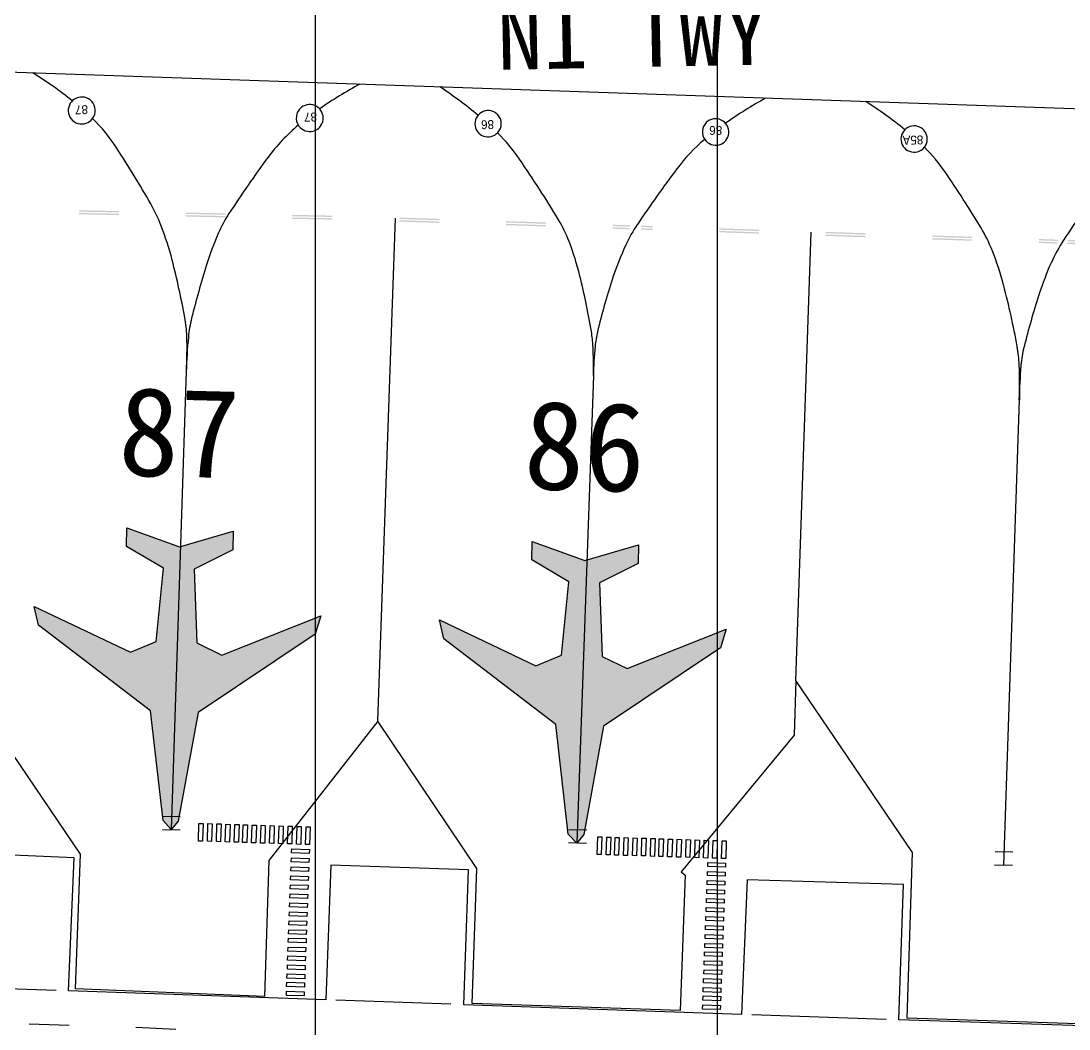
# Model space of a CAD drawing. Extents: x 71210 to 87171, y -11349 to 219.
# Drawn here: x 81035 to 82214, y -4425 to -3291 of the extents above; entities that cross this region are included whole.
import ezdxf
from ezdxf.enums import TextEntityAlignment as Align

# ---------------------------------------------------------------- set-up
doc = ezdxf.new("R2010")
doc.units = 0
doc.layers.add('建築', color=7, linetype='Continuous')
doc.layers.add('文字', color=6, linetype='Continuous')
doc.styles.add('ChinaText', font='')
doc.styles.add('細明體', font='')
doc.styles.get('ChinaText').set_extended_font_data('新細明體')
doc.styles.get('細明體').set_extended_font_data('細明體')

msp = doc.modelspace()

# ---------------------------------------------------------------- hatches: boundary and pattern name
at = {"layer": '建築', "ltscale": 1000}
h = msp.add_hatch(color=256, dxfattribs=at)
h.paths.add_polyline_path([(81145.1, -3504.7), (81100.1, -3503.8), (81100, -3505.3), (81145, -3506.2)])
h.paths.add_polyline_path([(81145, -3507.7), (81100, -3506.8), (81100, -3508.3), (81145, -3509.2)])
h = msp.add_hatch(color=256, dxfattribs=at)
h.paths.add_polyline_path([(81265, -3507.3), (81220, -3506.3), (81220, -3507.8), (81265, -3508.8)])
h.paths.add_polyline_path([(81265, -3510.3), (81220, -3509.3), (81219.9, -3510.8), (81264.9, -3511.8)])
h = msp.add_hatch(color=256, dxfattribs=at)
h.paths.add_polyline_path([(81385, -3509.8), (81340, -3508.9), (81340, -3510.4), (81385, -3511.3)])
h.paths.add_polyline_path([(81384.9, -3512.8), (81340, -3511.9), (81339.9, -3513.4), (81384.9, -3514.3)])
h = msp.add_hatch(color=256, dxfattribs=at)
h.paths.add_polyline_path([(81505.6, -3513.5), (81460.6, -3512), (81460.5, -3513.5), (81505.5, -3515)])
h.paths.add_polyline_path([(81505.5, -3516.5), (81460.5, -3515), (81460.4, -3516.5), (81505.4, -3518)])
h = msp.add_hatch(color=256, dxfattribs=at)
h.paths.add_polyline_path([(81625.5, -3517.5), (81580.5, -3516), (81580.5, -3517.5), (81625.4, -3519)])
h.paths.add_polyline_path([(81625.4, -3520.5), (81580.4, -3519), (81580.4, -3520.5), (81625.3, -3522)])
h = msp.add_hatch(color=256, dxfattribs=at)
h.paths.add_polyline_path([(81719.6, -3525.2), (81719.7, -3523.7), (81700.4, -3523), (81700.3, -3524.5)])
h.paths.add_polyline_path([(81732.3, -3524.1), (81732.2, -3525.6), (81745.3, -3526), (81745.3, -3524.5)])
h.paths.add_polyline_path([(81732.4, -3521.1), (81732.3, -3522.6), (81745.4, -3523), (81745.4, -3521.5)])
h.paths.add_polyline_path([(81719.8, -3522.2), (81719.9, -3520.7), (81700.5, -3520), (81700.4, -3521.5)])
h = msp.add_hatch(color=256, dxfattribs=at)
h.paths.add_polyline_path([(81865.4, -3525.6), (81820.4, -3524.1), (81820.3, -3525.6), (81865.3, -3527.1)])
h.paths.add_polyline_path([(81865.3, -3528.6), (81820.3, -3527), (81820.2, -3528.5), (81865.2, -3530.1)])
h = msp.add_hatch(color=256, dxfattribs=at)
h.paths.add_polyline_path([(81985.3, -3529.6), (81940.3, -3528.1), (81940.3, -3529.6), (81985.2, -3531.1)])
h.paths.add_polyline_path([(81985.2, -3532.6), (81940.2, -3531.1), (81940.2, -3532.6), (81985.1, -3534.1)])
h = msp.add_hatch(color=256, dxfattribs=at)
h.paths.add_polyline_path([(82105.2, -3533.6), (82060.3, -3532.1), (82060.2, -3533.6), (82105.2, -3535.1)])
h.paths.add_polyline_path([(82105.1, -3536.6), (82060.2, -3535.1), (82060.1, -3536.6), (82105.1, -3538.1)])
h = msp.add_hatch(color=256, dxfattribs=at)
h.paths.add_polyline_path([(82212.2, -3540.2), (82211.9, -3541.7), (82225, -3542.1), (82225.1, -3540.6)])
h.paths.add_polyline_path([(82200.8, -3541.3), (82201, -3539.8), (82180.1, -3539.1), (82180, -3540.6)])
h.paths.add_polyline_path([(82212.6, -3537.2), (82212.4, -3538.7), (82225.1, -3539.1), (82225.2, -3537.6)])
h.paths.add_polyline_path([(82201.2, -3538.3), (82201.4, -3536.8), (82180.2, -3536.1), (82180.1, -3537.6)])
for points in [[(81203.7, -4200.6), (81194.4, -4190.4), (81180.1, -4067.1), (81054.3, -3970.6), (81049.4, -3949.4), (81157.8, -4000.8), (81186.5, -3988.9), (81194.9, -3906.4), (81153.1, -3881.9), (81153.8, -3861.1), (81213, -3882.5), (81273.5, -3865), (81272.8, -3885.8), (81229.5, -3907.5), (81232.5, -3990.3), (81260.4, -4004.2), (81371.9, -3959.9), (81365.6, -3980.7), (81233.8, -4068.8), (81211.6, -4191)], [(81659.9, -4215.9), (81650.5, -4205.7), (81636.3, -4082.4), (81510.5, -3985.9), (81505.6, -3964.7), (81614, -4016.2), (81642.7, -4004.2), (81651.1, -3921.7), (81609.3, -3897.2), (81610, -3876.4), (81669.2, -3897.8), (81729.6, -3880.3), (81729, -3901.1), (81685.6, -3922.8), (81688.7, -4005.7), (81716.6, -4019.5), (81828.1, -3975.2), (81821.8, -3996), (81690, -4084.1), (81667.8, -4206.3)]]:
    msp.add_hatch(color=256, dxfattribs=at).paths.add_polyline_path(points)

# ---------------------------------------------------------------- linework, layer by layer
for p, q in [((84367.8, -3463.7, -12.7), (79720.3, -3303.5, -12.7)), ((81436.1, -4078.7, -12.7), (81456, -3512.6, -12.7)), ((81906.4, -4032.7, -12.7), (81923.9, -3528.3, -12.7)), ((81220.6, -3685.1, -12.7), (81203.7, -4200.6, -12.7)), ((81678.7, -3689.5, -12.7), (81659.9, -4215.9, -12.7)), ((82158, -3717.2, -12.7), (82140.3, -4240.8, -12.7)), ((81153.1, -3881.9, -12.7), (81153.8, -3861.1, -12.7)), ((81153.8, -3861.1, -12.7), (81213, -3882.5, -12.7)), ((81213, -3882.5, -12.7), (81273.5, -3865, -12.7)), ((81273.5, -3865, -12.7), (81272.8, -3885.8, -12.7)), ((81609.3, -3897.2, -12.7), (81610, -3876.4, -12.7)), ((81610, -3876.4, -12.7), (81669.2, -3897.8, -12.7)), ((81669.2, -3897.8, -12.7), (81729.6, -3880.3, -12.7)), ((81729.6, -3880.3, -12.7), (81729, -3901.1, -12.7)), ((81194.9, -3906.4, -12.7), (81153.1, -3881.9, -12.7)), ((81272.8, -3885.8, -12.7), (81229.5, -3907.5, -12.7)), ((81651.1, -3921.7, -12.7), (81609.3, -3897.2, -12.7)), ((81729, -3901.1, -12.7), (81685.6, -3922.8, -12.7)), ((81186.5, -3988.9, -12.7), (81194.9, -3906.4, -12.7)), ((81229.5, -3907.5, -12.7), (81232.5, -3990.3, -12.7)), ((81642.7, -4004.2, -12.7), (81651.1, -3921.7, -12.7)), ((81685.6, -3922.8, -12.7), (81688.7, -4005.7, -12.7)), ((81054.3, -3970.6, -12.7), (81049.4, -3949.4, -12.7)), ((81049.4, -3949.4, -12.7), (81157.8, -4000.8, -12.7)), ((81260.4, -4004.2, -12.7), (81371.9, -3959.9, -12.7)), ((81371.9, -3959.9, -12.7), (81365.6, -3980.7, -12.7)), ((81180.1, -4067.1, -12.7), (81054.3, -3970.6, -12.7)), ((81510.5, -3985.9, -12.7), (81505.6, -3964.7, -12.7)), ((81505.6, -3964.7, -12.7), (81614, -4016.2, -12.7)), ((81365.6, -3980.7, -12.7), (81233.8, -4068.8, -12.7)), ((81636.3, -4082.4, -12.7), (81510.5, -3985.9, -12.7)), ((81716.6, -4019.5, -12.7), (81828.1, -3975.2, -12.7)), ((81828.1, -3975.2, -12.7), (81821.8, -3996, -12.7)), ((81157.8, -4000.8, -12.7), (81186.5, -3988.9, -12.7)), ((81232.5, -3990.3, -12.7), (81260.4, -4004.2, -12.7)), ((81821.8, -3996, -12.7), (81690, -4084.1, -12.7)), ((81614, -4016.2, -12.7), (81642.7, -4004.2, -12.7)), ((81688.7, -4005.7, -12.7), (81716.6, -4019.5, -12.7)), ((81906.4, -4032.7, -10002.7), (81904.7, -4094.4, -10002.7)), ((82038, -4226.3, -10002.7), (81906.4, -4032.7, -10002.7)), ((81101.4, -4228.1, -10002.7), (80989.9, -4063.5, -10002.7)), ((81194.4, -4190.4, -12.7), (81180.1, -4067.1, -12.7)), ((81233.8, -4068.8, -12.7), (81211.6, -4191, -12.7)), ((81436.1, -4078.7, -10002.7), (81313.6, -4235.2, -10002.7)), ((81547.6, -4244.4, -10002.7), (81436.1, -4078.7, -10002.7)), ((81650.5, -4205.7, -12.7), (81636.3, -4082.4, -12.7)), ((81690, -4084.1, -12.7), (81667.8, -4206.3, -12.7)), ((81904.7, -4094.4, -10002.7), (81777.4, -4248.3, -10002.7)), ((81193.9, -4185.5, -10002.7), (81213.8, -4185.9, -10002.7)), ((81203.7, -4200.6, -12.7), (81194.4, -4190.4, -12.7)), ((81211.6, -4191, -12.7), (81203.7, -4200.6, -12.7)), ((81234.2, -4213.5, -12.7), (81234.8, -4193.6, -12.7)), ((81234.8, -4193.6, -12.7), (81239.5, -4193.8, -12.7)), ((81239.5, -4193.8, -12.7), (81238.8, -4213.7, -12.7)), ((81244.3, -4213.8, -12.7), (81244.9, -4193.9, -12.7)), ((81244.9, -4193.9, -12.7), (81249.6, -4194.1, -12.7)), ((81249.6, -4194.1, -12.7), (81248.9, -4214, -12.7)), ((81254.4, -4214.1, -12.7), (81255.1, -4194.2, -12.7)), ((81255.1, -4194.2, -12.7), (81259.7, -4194.3, -12.7)), ((81259.7, -4194.3, -12.7), (81259, -4214.2, -12.7)), ((81264.5, -4214.4, -12.7), (81265.2, -4194.5, -12.7)), ((81265.2, -4194.5, -12.7), (81269.8, -4194.7, -12.7)), ((81269.8, -4194.7, -12.7), (81269.2, -4214.6, -12.7)), ((81274.6, -4214.8, -12.7), (81275.3, -4194.8, -12.7)), ((81275.3, -4194.8, -12.7), (81279.9, -4195, -12.7)), ((81279.9, -4195, -12.7), (81279.3, -4214.9, -12.7)), ((81284, -4215.1, -12.7), (81284.6, -4195.1, -12.7)), ((81284.6, -4195.1, -12.7), (81289.3, -4195.3, -12.7)), ((81289.3, -4195.3, -12.7), (81288.6, -4215.2, -12.7)), ((81294.1, -4215.4, -12.7), (81294.7, -4195.5, -12.7)), ((81294.7, -4195.5, -12.7), (81299.4, -4195.6, -12.7)), ((81299.4, -4195.6, -12.7), (81298.7, -4215.5, -12.7)), ((81304.2, -4215.7, -12.7), (81304.8, -4195.8, -12.7)), ((81304.8, -4195.8, -12.7), (81309.5, -4196, -12.7)), ((81309.5, -4196, -12.7), (81308.8, -4215.9, -12.7)), ((81314.3, -4216, -12.7), (81315, -4196.1, -12.7)), ((81315, -4196.1, -12.7), (81319.6, -4196.3, -12.7)), ((81319.6, -4196.3, -12.7), (81319, -4216.2, -12.7)), ((81324.4, -4216.4, -12.7), (81325.1, -4196.4, -12.7)), ((81325.1, -4196.4, -12.7), (81329.7, -4196.6, -12.7)), ((81329.7, -4196.6, -12.7), (81329.1, -4216.5, -12.7)), ((81334.5, -4216.7, -12.7), (81335.2, -4196.8, -12.7)), ((81335.2, -4196.8, -12.7), (81339.9, -4196.9, -12.7)), ((81339.9, -4196.9, -12.7), (81339.2, -4216.8, -12.7)), ((81344.7, -4217, -12.7), (81345.3, -4197.1, -12.7)), ((81345.3, -4197.1, -12.7), (81350, -4197.3, -12.7)), ((81350, -4197.3, -12.7), (81349.3, -4217.2, -12.7)), ((81354.8, -4217.3, -12.7), (81355.4, -4197.4, -12.7)), ((81355.4, -4197.4, -12.7), (81360.1, -4197.6, -12.7)), ((81360.1, -4197.6, -12.7), (81359.4, -4217.5, -12.7)), ((81193.9, -4200.4, -12.7), (81213.8, -4200.7, -12.7)), ((81659.9, -4215.9, -12.7), (81650.5, -4205.7, -12.7)), ((81671.3, -4201.2, -10002.7), (81651.2, -4200.7, -10002.7)), ((81667.8, -4206.3, -12.7), (81659.9, -4215.9, -12.7)), ((81683, -4228.7, -12.7), (81683.6, -4208.8, -12.7)), ((81683.6, -4208.8, -12.7), (81688.3, -4208.9, -12.7)), ((81688.3, -4208.9, -12.7), (81687.6, -4228.8, -12.7)), ((81693.1, -4228.9, -12.7), (81693.8, -4209, -12.7)), ((81693.8, -4209, -12.7), (81698.4, -4209.2, -12.7)), ((81698.4, -4209.2, -12.7), (81697.7, -4229.1, -12.7)), ((81702.4, -4229.3, -12.7), (81703.1, -4209.4, -12.7)), ((81703.1, -4209.4, -12.7), (81707.7, -4209.6, -12.7)), ((81707.7, -4209.6, -12.7), (81707.1, -4229.4, -12.7)), ((81712.5, -4229.6, -12.7), (81713.2, -4209.6, -12.7)), ((81713.2, -4209.6, -12.7), (81717.9, -4209.8, -12.7)), ((81717.9, -4209.8, -12.7), (81717.2, -4229.7, -12.7)), ((81722.7, -4229.8, -12.7), (81723.3, -4209.9, -12.7)), ((81723.3, -4209.9, -12.7), (81728, -4210.1, -12.7)), ((81728, -4210.1, -12.7), (81727.3, -4230, -12.7)), ((81732.8, -4230.2, -12.7), (81733.4, -4210.3, -12.7)), ((81733.4, -4210.3, -12.7), (81738.1, -4210.4, -12.7)), ((81738.1, -4210.4, -12.7), (81737.4, -4230.3, -12.7)), ((81742.9, -4230.5, -12.7), (81743.5, -4210.6, -12.7)), ((81743.5, -4210.6, -12.7), (81748.2, -4210.8, -12.7)), ((81748.2, -4210.8, -12.7), (81747.5, -4230.7, -12.7)), ((81238.8, -4213.7, -12.7), (81234.2, -4213.5, -12.7)), ((81248.9, -4214, -12.7), (81244.3, -4213.8, -12.7)), ((81259, -4214.2, -12.7), (81254.4, -4214.1, -12.7)), ((81269.2, -4214.6, -12.7), (81264.5, -4214.4, -12.7)), ((81279.3, -4214.9, -12.7), (81274.6, -4214.8, -12.7)), ((81288.6, -4215.2, -12.7), (81284, -4215.1, -12.7)), ((81298.7, -4215.5, -12.7), (81294.1, -4215.4, -12.7)), ((81308.8, -4215.9, -12.7), (81304.2, -4215.7, -12.7)), ((81319, -4216.2, -12.7), (81314.3, -4216, -12.7)), ((81329.1, -4216.5, -12.7), (81324.4, -4216.4, -12.7)), ((81339.2, -4216.8, -12.7), (81334.5, -4216.7, -12.7)), ((81339, -4226.9, -10002.7), (81339.2, -4222.3, -10002.7)), ((81339.2, -4222.3, -10002.7), (81359.1, -4222.9, -10002.7)), ((81349.3, -4217.2, -12.7), (81344.7, -4217, -12.7)), ((81359.4, -4217.5, -12.7), (81354.8, -4217.3, -12.7)), ((81670.8, -4216.1, -12.7), (81650.8, -4215.6, -12.7)), ((81752.2, -4230.8, -12.7), (81752.9, -4210.9, -12.7)), ((81752.9, -4210.9, -12.7), (81757.5, -4211.1, -12.7)), ((81757.5, -4211.1, -12.7), (81756.9, -4231, -12.7)), ((81762.3, -4231.1, -12.7), (81763, -4211.2, -12.7)), ((81763, -4211.2, -12.7), (81767.6, -4211.4, -12.7)), ((81767.6, -4211.4, -12.7), (81767, -4231.3, -12.7)), ((81772.4, -4231.5, -12.7), (81773.1, -4211.5, -12.7)), ((81773.1, -4211.5, -12.7), (81777.8, -4211.7, -12.7)), ((81777.8, -4211.7, -12.7), (81777.1, -4231.6, -12.7)), ((81782.6, -4231.8, -12.7), (81783.2, -4211.9, -12.7)), ((81783.2, -4211.9, -12.7), (81787.9, -4212, -12.7)), ((81787.9, -4212, -12.7), (81787.2, -4231.9, -12.7)), ((81792.7, -4232.1, -12.7), (81793.3, -4212.2, -12.7)), ((81793.3, -4212.2, -12.7), (81798, -4212.4, -12.7)), ((81798, -4212.4, -12.7), (81797.3, -4232.3, -12.7)), ((81802.8, -4232.4, -12.7), (81803.5, -4212.5, -12.7)), ((81803.5, -4212.5, -12.7), (81808.1, -4212.7, -12.7)), ((81808.1, -4212.7, -12.7), (81807.4, -4232.6, -12.7)), ((81812.9, -4232.8, -12.7), (81813.6, -4212.8, -12.7)), ((81813.6, -4212.8, -12.7), (81818.2, -4213, -12.7)), ((81818.2, -4213, -12.7), (81817.6, -4232.9, -12.7)), ((81823, -4233.1, -12.7), (81823.7, -4213.2, -12.7)), ((81823.7, -4213.2, -12.7), (81828.3, -4213.3, -12.7)), ((81828.3, -4213.3, -12.7), (81827.7, -4233.2, -12.7)), ((81094.4, -4232.4, -12.7), (80937.5, -4225.3, -12.7)), ((81088, -4382.1, -12.7), (81094.4, -4232.4, -12.7)), ((81096, -4379.8, -10002.7), (81101.4, -4228.1, -10002.7)), ((81338.7, -4237, -10002.7), (81338.9, -4232.4, -10002.7)), ((81338.9, -4232.4, -10002.7), (81358.8, -4233, -10002.7)), ((81359, -4227.6, -10002.7), (81339, -4226.9, -10002.7)), ((81358.8, -4233, -10002.7), (81358.6, -4237.7, -10002.7)), ((81359.1, -4222.9, -10002.7), (81359, -4227.6, -10002.7)), ((81687.6, -4228.8, -12.7), (81683, -4228.7, -12.7)), ((81697.7, -4229.1, -12.7), (81693.1, -4228.9, -12.7)), ((81707.1, -4229.4, -12.7), (81702.4, -4229.3, -12.7)), ((81717.2, -4229.7, -12.7), (81712.5, -4229.6, -12.7)), ((81727.3, -4230, -12.7), (81722.7, -4229.8, -12.7)), ((81737.4, -4230.3, -12.7), (81732.8, -4230.2, -12.7)), ((81747.5, -4230.7, -12.7), (81742.9, -4230.5, -12.7)), ((81756.9, -4231, -12.7), (81752.2, -4230.8, -12.7)), ((81767, -4231.3, -12.7), (81762.3, -4231.1, -12.7)), ((81777.1, -4231.6, -12.7), (81772.4, -4231.5, -12.7)), ((81787.2, -4231.9, -12.7), (81782.6, -4231.8, -12.7)), ((81797.3, -4232.3, -12.7), (81792.7, -4232.1, -12.7)), ((81807.4, -4232.6, -12.7), (81802.8, -4232.4, -12.7)), ((81817.6, -4232.9, -12.7), (81812.9, -4232.8, -12.7)), ((81827.7, -4233.2, -12.7), (81823, -4233.1, -12.7)), ((82031.8, -4412.9, -10002.7), (82038, -4226.3, -10002.7)), ((82150.8, -4226.1, -10002.7), (82130.7, -4225.6, -10002.7)), ((81313.6, -4235.2, -10002.7), (81308.5, -4388.3, -10002.7)), ((81338.3, -4247.1, -10002.7), (81338.5, -4242.5, -10002.7)), ((81338.5, -4242.5, -10002.7), (81358.4, -4243.1, -10002.7)), ((81358.6, -4237.7, -10002.7), (81338.7, -4237, -10002.7)), ((81358.4, -4243.1, -10002.7), (81358.2, -4247.8, -10002.7)), ((81383.3, -4240.5, -12.7), (81377.6, -4392.3, -12.7)), ((81538, -4245.9, -12.7), (81383.3, -4240.5, -12.7)), ((81532.8, -4397.7, -12.7), (81538, -4245.9, -12.7)), ((81542.2, -4396.4, -10002.7), (81547.6, -4244.4, -10002.7)), ((81807.4, -4242.3, -12.7), (81807.6, -4237.7, -12.7)), ((81827.3, -4243, -12.7), (81807.4, -4242.3, -12.7)), ((81807.6, -4237.7, -12.7), (81827.5, -4238.3, -12.7)), ((81827.5, -4238.3, -12.7), (81827.3, -4243, -12.7)), ((82150.3, -4241, -12.7), (82130.3, -4240.5, -12.7)), ((82140.3, -4240.8, -12.7), (82140.3, -4240.8, -12.7)), ((81337.9, -4257.2, -10002.7), (81338.1, -4252.6, -10002.7)), ((81357.9, -4257.9, -10002.7), (81337.9, -4257.2, -10002.7)), ((81338.1, -4252.6, -10002.7), (81358, -4253.2, -10002.7)), ((81358.2, -4247.8, -10002.7), (81338.3, -4247.1, -10002.7)), ((81358, -4253.2, -10002.7), (81357.9, -4257.9, -10002.7)), ((81782.1, -4251.7, -10002.7), (81776.4, -4404.2, -10002.7)), ((81777.4, -4248.3, -10002.7), (81782.1, -4251.7, -10002.7)), ((81806.7, -4262.5, -12.7), (81806.8, -4257.9, -12.7)), ((81806.8, -4257.9, -12.7), (81826.7, -4258.5, -12.7)), ((81807.1, -4252.4, -12.7), (81807.3, -4247.8, -12.7)), ((81827, -4253.1, -12.7), (81807.1, -4252.4, -12.7)), ((81807.3, -4247.8, -12.7), (81827.2, -4248.4, -12.7)), ((81827.2, -4248.4, -12.7), (81827, -4253.1, -12.7)), ((81851.6, -4257.1, -12.7), (81845.4, -4408.7, -12.7)), ((82027.7, -4262.5, -12.7), (81851.6, -4257.1, -12.7)), ((81337.6, -4267.3, -10002.7), (81337.7, -4262.7, -10002.7)), ((81357.5, -4268, -10002.7), (81337.6, -4267.3, -10002.7)), ((81337.7, -4262.7, -10002.7), (81357.6, -4263.3, -10002.7)), ((81357.6, -4263.3, -10002.7), (81357.5, -4268, -10002.7)), ((81806.3, -4272.6, -12.7), (81806.5, -4268, -12.7)), ((81806.5, -4268, -12.7), (81826.4, -4268.6, -12.7)), ((81826.6, -4263.2, -12.7), (81806.7, -4262.5, -12.7)), ((81826.4, -4268.6, -12.7), (81826.2, -4273.3, -12.7)), ((81826.7, -4258.5, -12.7), (81826.6, -4263.2, -12.7)), ((82022.4, -4414.6, -12.7), (82027.7, -4262.5, -12.7)), ((81337.2, -4277.5, -10002.7), (81337.4, -4272.8, -10002.7)), ((81357.1, -4278.1, -10002.7), (81337.2, -4277.5, -10002.7)), ((81337.4, -4272.8, -10002.7), (81357.3, -4273.5, -10002.7)), ((81357.3, -4273.5, -10002.7), (81357.1, -4278.1, -10002.7)), ((81805.9, -4282.7, -12.7), (81806.1, -4278.1, -12.7)), ((81806.1, -4278.1, -12.7), (81826, -4278.7, -12.7)), ((81826.2, -4273.3, -12.7), (81806.3, -4272.6, -12.7)), ((81826, -4278.7, -12.7), (81825.8, -4283.4, -12.7)), ((81336.5, -4297.7, -10002.7), (81336.6, -4293, -10002.7)), ((81336.6, -4293, -10002.7), (81356.5, -4293.7, -10002.7)), ((81336.8, -4287.6, -10002.7), (81337, -4282.9, -10002.7)), ((81356.7, -4288.2, -10002.7), (81336.8, -4287.6, -10002.7)), ((81337, -4282.9, -10002.7), (81356.9, -4283.6, -10002.7)), ((81356.9, -4283.6, -10002.7), (81356.7, -4288.2, -10002.7)), ((81805.6, -4292.8, -12.7), (81805.7, -4288.2, -12.7)), ((81825.5, -4293.5, -12.7), (81805.6, -4292.8, -12.7)), ((81805.7, -4288.2, -12.7), (81825.6, -4288.9, -12.7)), ((81825.8, -4283.4, -12.7), (81805.9, -4282.7, -12.7)), ((81825.6, -4288.9, -12.7), (81825.5, -4293.5, -12.7)), ((81336.1, -4307.8, -10002.7), (81336.3, -4303.1, -10002.7)), ((81336.3, -4303.1, -10002.7), (81356.2, -4303.8, -10002.7)), ((81356.4, -4298.3, -10002.7), (81336.5, -4297.7, -10002.7)), ((81356.2, -4303.8, -10002.7), (81356, -4308.5, -10002.7)), ((81356.5, -4293.7, -10002.7), (81356.4, -4298.3, -10002.7)), ((81805.2, -4303, -12.7), (81805.4, -4298.3, -12.7)), ((81825.1, -4303.6, -12.7), (81805.2, -4303, -12.7)), ((81805.4, -4298.3, -12.7), (81825.3, -4299, -12.7)), ((81825.3, -4299, -12.7), (81825.1, -4303.6, -12.7)), ((81335.7, -4317.9, -10002.7), (81335.9, -4313.3, -10002.7)), ((81335.7, -4317.9, -10002.7), (81335.9, -4313.3, -10002.7)), ((81335.9, -4313.3, -10002.7), (81355.8, -4313.9, -10002.7)), ((81335.9, -4313.3, -10002.7), (81355.8, -4313.9, -10002.7)), ((81356, -4308.5, -10002.7), (81336.1, -4307.8, -10002.7)), ((81355.8, -4313.9, -10002.7), (81355.6, -4318.6, -10002.7)), ((81355.8, -4313.9, -10002.7), (81355.6, -4318.6, -10002.7)), ((81804.8, -4313.1, -12.7), (81805, -4308.4, -12.7)), ((81804.8, -4313.1, -12.7), (81805, -4308.4, -12.7)), ((81824.7, -4313.7, -12.7), (81804.8, -4313.1, -12.7)), ((81824.7, -4313.7, -12.7), (81804.8, -4313.1, -12.7)), ((81805, -4308.4, -12.7), (81824.9, -4309.1, -12.7)), ((81805, -4308.4, -12.7), (81824.9, -4309.1, -12.7)), ((81824.9, -4309.1, -12.7), (81824.7, -4313.7, -12.7)), ((81824.9, -4309.1, -12.7), (81824.7, -4313.7, -12.7)), ((81335.4, -4327.2, -10002.7), (81335.5, -4322.6, -10002.7)), ((81335.4, -4327.2, -10002.7), (81335.5, -4322.6, -10002.7)), ((81355.3, -4327.9, -10002.7), (81335.4, -4327.2, -10002.7)), ((81355.3, -4327.9, -10002.7), (81335.4, -4327.2, -10002.7)), ((81335.5, -4322.6, -10002.7), (81355.4, -4323.2, -10002.7)), ((81335.5, -4322.6, -10002.7), (81355.4, -4323.2, -10002.7)), ((81355.6, -4318.6, -10002.7), (81335.7, -4317.9, -10002.7)), ((81355.6, -4318.6, -10002.7), (81335.7, -4317.9, -10002.7)), ((81355.4, -4323.2, -10002.7), (81355.3, -4327.9, -10002.7)), ((81355.4, -4323.2, -10002.7), (81355.3, -4327.9, -10002.7)), ((81804.1, -4333.3, -12.7), (81804.2, -4328.6, -12.7)), ((81804.1, -4333.3, -12.7), (81804.2, -4328.6, -12.7)), ((81804.2, -4328.6, -12.7), (81824.1, -4329.3, -12.7)), ((81804.2, -4328.6, -12.7), (81824.1, -4329.3, -12.7)), ((81804.4, -4323.2, -12.7), (81804.6, -4318.5, -12.7)), ((81804.4, -4323.2, -12.7), (81804.6, -4318.5, -12.7)), ((81824.4, -4323.8, -12.7), (81804.4, -4323.2, -12.7)), ((81824.4, -4323.8, -12.7), (81804.4, -4323.2, -12.7)), ((81804.6, -4318.5, -12.7), (81824.5, -4319.2, -12.7)), ((81804.6, -4318.5, -12.7), (81824.5, -4319.2, -12.7)), ((81824.5, -4319.2, -12.7), (81824.4, -4323.8, -12.7)), ((81824.5, -4319.2, -12.7), (81824.4, -4323.8, -12.7)), ((81335, -4337.4, -10002.7), (81335.2, -4332.7, -10002.7)), ((81335, -4337.4, -10002.7), (81335.2, -4332.7, -10002.7)), ((81354.9, -4338, -10002.7), (81335, -4337.4, -10002.7)), ((81354.9, -4338, -10002.7), (81335, -4337.4, -10002.7)), ((81335.2, -4332.7, -10002.7), (81355.1, -4333.4, -10002.7)), ((81335.2, -4332.7, -10002.7), (81355.1, -4333.4, -10002.7)), ((81355.1, -4333.4, -10002.7), (81354.9, -4338, -10002.7)), ((81355.1, -4333.4, -10002.7), (81354.9, -4338, -10002.7)), ((81803.7, -4342.6, -12.7), (81803.9, -4338, -12.7)), ((81803.7, -4342.6, -12.7), (81803.9, -4338, -12.7)), ((81803.9, -4338, -12.7), (81823.8, -4338.6, -12.7)), ((81803.9, -4338, -12.7), (81823.8, -4338.6, -12.7)), ((81824, -4334, -12.7), (81804.1, -4333.3, -12.7)), ((81824, -4334, -12.7), (81804.1, -4333.3, -12.7)), ((81823.8, -4338.6, -12.7), (81823.6, -4343.3, -12.7)), ((81823.8, -4338.6, -12.7), (81823.6, -4343.3, -12.7)), ((81824.1, -4329.3, -12.7), (81824, -4334, -12.7)), ((81824.1, -4329.3, -12.7), (81824, -4334, -12.7)), ((81334.6, -4347.5, -10002.7), (81334.8, -4342.8, -10002.7)), ((81334.6, -4347.5, -10002.7), (81334.8, -4342.8, -10002.7)), ((81354.5, -4348.1, -10002.7), (81334.6, -4347.5, -10002.7)), ((81354.5, -4348.1, -10002.7), (81334.6, -4347.5, -10002.7)), ((81334.8, -4342.8, -10002.7), (81354.7, -4343.5, -10002.7)), ((81334.8, -4342.8, -10002.7), (81354.7, -4343.5, -10002.7)), ((81354.7, -4343.5, -10002.7), (81354.5, -4348.1, -10002.7)), ((81354.7, -4343.5, -10002.7), (81354.5, -4348.1, -10002.7)), ((81803.4, -4352.7, -12.7), (81803.5, -4348.1, -12.7)), ((81803.4, -4352.7, -12.7), (81803.5, -4348.1, -12.7)), ((81803.5, -4348.1, -12.7), (81823.4, -4348.8, -12.7)), ((81803.5, -4348.1, -12.7), (81823.4, -4348.8, -12.7)), ((81823.6, -4343.3, -12.7), (81803.7, -4342.6, -12.7)), ((81823.6, -4343.3, -12.7), (81803.7, -4342.6, -12.7)), ((81823.4, -4348.8, -12.7), (81823.3, -4353.4, -12.7)), ((81823.4, -4348.8, -12.7), (81823.3, -4353.4, -12.7)), ((81333.9, -4367.7, -10002.7), (81334.1, -4363, -10002.7)), ((81333.9, -4367.7, -10002.7), (81334.1, -4363, -10002.7)), ((81334.1, -4363, -10002.7), (81354, -4363.7, -10002.7)), ((81334.1, -4363, -10002.7), (81354, -4363.7, -10002.7)), ((81334.3, -4357.6, -10002.7), (81334.4, -4352.9, -10002.7)), ((81334.3, -4357.6, -10002.7), (81334.4, -4352.9, -10002.7)), ((81354.2, -4358.2, -10002.7), (81334.3, -4357.6, -10002.7)), ((81354.2, -4358.2, -10002.7), (81334.3, -4357.6, -10002.7)), ((81334.4, -4352.9, -10002.7), (81354.3, -4353.6, -10002.7)), ((81334.4, -4352.9, -10002.7), (81354.3, -4353.6, -10002.7)), ((81354, -4363.7, -10002.7), (81353.8, -4368.4, -10002.7)), ((81354, -4363.7, -10002.7), (81353.8, -4368.4, -10002.7)), ((81354.3, -4353.6, -10002.7), (81354.2, -4358.2, -10002.7)), ((81354.3, -4353.6, -10002.7), (81354.2, -4358.2, -10002.7)), ((81803, -4362.9, -12.7), (81803.2, -4358.2, -12.7)), ((81803, -4362.9, -12.7), (81803.2, -4358.2, -12.7)), ((81822.9, -4363.5, -12.7), (81803, -4362.9, -12.7)), ((81822.9, -4363.5, -12.7), (81803, -4362.9, -12.7)), ((81803.2, -4358.2, -12.7), (81823.1, -4358.9, -12.7)), ((81803.2, -4358.2, -12.7), (81823.1, -4358.9, -12.7)), ((81823.3, -4353.4, -12.7), (81803.4, -4352.7, -12.7)), ((81823.3, -4353.4, -12.7), (81803.4, -4352.7, -12.7)), ((81823.1, -4358.9, -12.7), (81822.9, -4363.5, -12.7)), ((81823.1, -4358.9, -12.7), (81822.9, -4363.5, -12.7)), ((81333.5, -4377, -10002.7), (81333.7, -4372.4, -10002.7)), ((81333.5, -4377, -10002.7), (81333.7, -4372.4, -10002.7)), ((81333.7, -4372.4, -10002.7), (81353.6, -4373, -10002.7)), ((81333.7, -4372.4, -10002.7), (81353.6, -4373, -10002.7)), ((81353.8, -4368.4, -10002.7), (81333.9, -4367.7, -10002.7)), ((81353.8, -4368.4, -10002.7), (81333.9, -4367.7, -10002.7)), ((81353.6, -4373, -10002.7), (81353.5, -4377.7, -10002.7)), ((81353.6, -4373, -10002.7), (81353.5, -4377.7, -10002.7)), ((81802.6, -4373, -12.7), (81802.8, -4368.3, -12.7)), ((81802.6, -4373, -12.7), (81802.8, -4368.3, -12.7)), ((81822.5, -4373.6, -12.7), (81802.6, -4373, -12.7)), ((81822.5, -4373.6, -12.7), (81802.6, -4373, -12.7)), ((81802.8, -4368.3, -12.7), (81822.7, -4369, -12.7)), ((81802.8, -4368.3, -12.7), (81822.7, -4369, -12.7)), ((81822.7, -4369, -12.7), (81822.5, -4373.6, -12.7)), ((81822.7, -4369, -12.7), (81822.5, -4373.6, -12.7)), ((81074.2, -4381.7, -12.7), (80942.2, -4377, -12.7)), ((81377.6, -4392.3, -12.7), (81088, -4382.1, -12.7)), ((81308.5, -4388.3, -10002.7), (81096, -4379.8, -10002.7)), ((81333.2, -4387.1, -10002.7), (81333.4, -4382.5, -10002.7)), ((81333.2, -4387.1, -10002.7), (81333.4, -4382.5, -10002.7)), ((81353.1, -4387.8, -10002.7), (81333.2, -4387.1, -10002.7)), ((81353.1, -4387.8, -10002.7), (81333.2, -4387.1, -10002.7)), ((81333.4, -4382.5, -10002.7), (81353.2, -4383.1, -10002.7)), ((81333.4, -4382.5, -10002.7), (81353.2, -4383.1, -10002.7)), ((81353.5, -4377.7, -10002.7), (81333.5, -4377, -10002.7)), ((81353.5, -4377.7, -10002.7), (81333.5, -4377, -10002.7)), ((81353.2, -4383.1, -10002.7), (81353.1, -4387.8, -10002.7)), ((81353.2, -4383.1, -10002.7), (81353.1, -4387.8, -10002.7)), ((81801.9, -4392.4, -12.7), (81802.1, -4387.8, -12.7)), ((81801.9, -4392.4, -12.7), (81802.1, -4387.8, -12.7)), ((81802.1, -4387.8, -12.7), (81822, -4388.4, -12.7)), ((81802.1, -4387.8, -12.7), (81822, -4388.4, -12.7)), ((81802.2, -4383.1, -12.7), (81802.4, -4378.4, -12.7)), ((81802.2, -4383.1, -12.7), (81802.4, -4378.4, -12.7)), ((81822.2, -4383.7, -12.7), (81802.2, -4383.1, -12.7)), ((81822.2, -4383.7, -12.7), (81802.2, -4383.1, -12.7)), ((81802.4, -4378.4, -12.7), (81822.3, -4379.1, -12.7)), ((81802.4, -4378.4, -12.7), (81822.3, -4379.1, -12.7)), ((81822.3, -4379.1, -12.7), (81822.2, -4383.7, -12.7)), ((81822.3, -4379.1, -12.7), (81822.2, -4383.7, -12.7)), ((81518.4, -4397.1, -12.7), (81388.7, -4392.6, -12.7)), ((81845.4, -4408.7, -12.7), (81532.8, -4397.7, -12.7)), ((81776.4, -4404.2, -10002.7), (81542.2, -4396.4, -10002.7)), ((81801.5, -4402.5, -12.7), (81801.7, -4397.9, -12.7)), ((81801.5, -4402.5, -12.7), (81801.7, -4397.9, -12.7)), ((81801.7, -4397.9, -12.7), (81821.6, -4398.5, -12.7)), ((81801.7, -4397.9, -12.7), (81821.6, -4398.5, -12.7)), ((81821.8, -4393.1, -12.7), (81801.9, -4392.4, -12.7)), ((81821.8, -4393.1, -12.7), (81801.9, -4392.4, -12.7)), ((81821.6, -4398.5, -12.7), (81821.4, -4403.2, -12.7)), ((81821.6, -4398.5, -12.7), (81821.4, -4403.2, -12.7)), ((81822, -4388.4, -12.7), (81821.8, -4393.1, -12.7)), ((81822, -4388.4, -12.7), (81821.8, -4393.1, -12.7)), ((81821.4, -4403.2, -12.7), (81801.5, -4402.5, -12.7)), ((81821.4, -4403.2, -12.7), (81801.5, -4402.5, -12.7)), ((82008.3, -4414.1, -12.7), (81857, -4409, -12.7)), ((82008.3, -4414.1, -12.7), (81857, -4409, -12.7)), ((81043.9, -4419.1, -12.7), (81088.8, -4420.8, -12.7)), ((81163.6, -4422.8, -12.7), (81208.8, -4425, -12.7)), ((82245, -4421.8, -12.7), (82022.4, -4414.6, -12.7)), ((82234.7, -4419.4, -10002.7), (82031.8, -4412.9, -10002.7))]:
    msp.add_line(p, q, dxfattribs=at)
for centre, radius, start, end in [((80824.4, -3712.3, -12.7), 426.3, 51.076, 58.4072), ((81622.2, -3747.8, -12.7), 437.6, 118.1181, 125.084), ((81244.5, -3761.1, -12.7), 474.6, 50.113, 56.5681), ((81102.9, -3391.5, -12.7), 15.2, 42.5309, 323.6613), ((81102.9, -3391.5, -12.7), 15.2, 323.6613, 42.5309), ((81359.5, -3400, -12.7), 15.2, 216.3916, 127.2439), ((82089.1, -3772.3, -12.7), 450.2, 118.7505, 125.5213), ((81750.4, -3754.3, -12.7), 440.6, 50.7391, 57.7977), ((81359.5, -3400, -12.7), 15.2, 127.2439, 216.3916), ((81560.2, -3406.4, -12.7), 14.8, 42.8026, 317.6081), ((81560.2, -3406.4, -12.7), 14.8, 317.6081, 42.8026), ((80979.4, -3539.5, -12.7), 194.2, 32.9717, 45.6921), ((81475.9, -3563.9, -12.7), 202.5, 129.6871, 143.7108), ((81816.3, -3415.7, -12.7), 14.9, 134.8134, 215.2775), ((81816.3, -3415.7, -12.7), 14.9, 215.2775, 134.8134), ((81421.4, -3566.3, -12.7), 211.5, 34.5558, 45.0487), ((82039.7, -3423.6, -12.7), 14.8, 39.5581, 319.3433), ((82039.7, -3423.6, -12.7), 14.8, 319.3433, 39.5581), ((81936.3, -3580.3, -12.7), 204.8, 130.2351, 142.9826), ((80015.3, -4165, -12.7), 1343.4, 29.8346, 32.9717), ((82441.5, -4273, -12.7), 1400.6, 143.7108, 146.8709), ((81913.1, -3570.9, -12.7), 195.4, 34.4834, 44.9913), ((80489.7, -4208, -12.7), 1342.8, 31.0961, 34.5558), ((82886.7, -4297, -12.7), 1395.1, 142.9826, 146.1355), ((81031.7, -4176.2, -12.7), 1264.7, 31.069, 34.4834), ((83337.8, -4281.7, -12.7), 1353.1, 143.2793, 146.6246), ((81028, -3584.1, -12.7), 175.9, 21.158, 29.8346), ((81396.4, -3590.9, -12.7), 152.6, 146.8709, 156.4553), ((81510.9, -3592, -12.7), 150.2, 20.7395, 31.0961), ((80861.2, -3648.7, -12.7), 354.8, 14.5091, 21.158), ((81866, -3612, -12.7), 165.9, 146.1355, 155.2867), ((81966.8, -3612.9, -12.7), 173, 21.829, 31.069), ((81582.8, -3672.1, -12.7), 355.9, 156.4553, 162.5062), ((82355.1, -3634.3, -12.7), 176.2, 146.6246, 155.9028), ((81332.3, -3659.7, -12.7), 341.2, 13.8917, 20.7395), ((82047.2, -3695.4, -12.7), 365.4, 155.2867, 161.914), ((81818.9, -3672.1, -12.7), 332.3, 14.6233, 21.829), ((80313.1, -3790.5, -12.7), 920.9, 10.3834, 14.5091), ((82177.7, -3859.6, -12.7), 979.6, 162.5062, 166.1524), ((82529.1, -3712.1, -12.7), 366.9, 155.9028, 162.0383), ((80849.4, -3779.1, -12.7), 838.7, 9.5253, 13.8917), ((82420.2, -3817.2, -12.7), 757.8, 161.914, 166.5145), ((81224.8, -3827.1, -12.7), 946.3, 10.355, 14.6233), ((83018.6, -3870.8, -12.7), 881.4, 162.0383, 165.9958), ((81085, -3649.1, -12.7), 136.2, 1.552, 10.3834), ((81371, -3660.8, -12.7), 148.8, 166.1524, 174.3395), ((81539.5, -3663.3, -12.7), 138.9, 2.5646, 9.5253), ((81797.3, -3667.8, -12.7), 117.2, 166.5145, 174.6247), ((80734.1, -3658.6, -12.7), 487.3, 356.8866, 1.552), ((81723.9, -3695.7, -12.7), 503.4, 174.3395, 178.7884), ((81165.8, -3680.1, -12.7), 513, 358.9445, 2.5646), ((82135.6, -3699.6, -12.7), 457, 174.6247, 178.729), ((82010.1, -3683.6, -12.7), 148, 2.2433, 10.355), ((82294.2, -3690.1, -12.7), 134.9, 165.9958, 174.9395), ((81636.5, -3698.3, -12.7), 521.9, 357.9261, 2.2433), ((82620.9, -3719.1, -12.7), 462.8, 174.9395, 179.7645)]:
    msp.add_arc(centre, radius, start, end, dxfattribs=at)
at = {"layer": '文字'}
for p, q in [((81366, -4532.6, -3.9), (81366, -2307, -3.9)), ((81818.5, -4548.2, -12.7), (81818.5, -2408.6, -12.7))]:
    msp.add_line(p, q, dxfattribs=at)

# ---------------------------------------------------------------- texts
at = {"layer": '建築', "ltscale": 1000, "style": '細明體'}
msp.add_text('N1 TWY', height=75, rotation=1.1496, dxfattribs=at).set_placement((81723.4, -3305.3, -6.3), align=Align.MIDDLE_CENTER)
at = {"layer": '建築', "ltscale": 1000, "style": 'ChinaText'}
for s, p in [('87', (81109.9, -3385.5, -12.7)), ('87', (81367.6, -3393.8, -12.7)), ('86', (81566.8, -3402.3, -12.7)), ('86', (81823.6, -3408.8, -12.7)), ('85A', (82049.9, -3419.6, -12.7))]:
    msp.add_text(s, height=10, rotation=180.8807, dxfattribs=at).set_placement(p)
at = {"layer": '建築', "ltscale": 1000, "style": '細明體'}
for s, p in [('87', (81211.4, -3803.7, -12.7)), ('86', (81667.6, -3819, -12.7))]:
    msp.add_text(s, height=100, rotation=358.6024, dxfattribs=at).set_placement(p, align=Align.CENTER)

doc.saveas('drawing.dxf')
